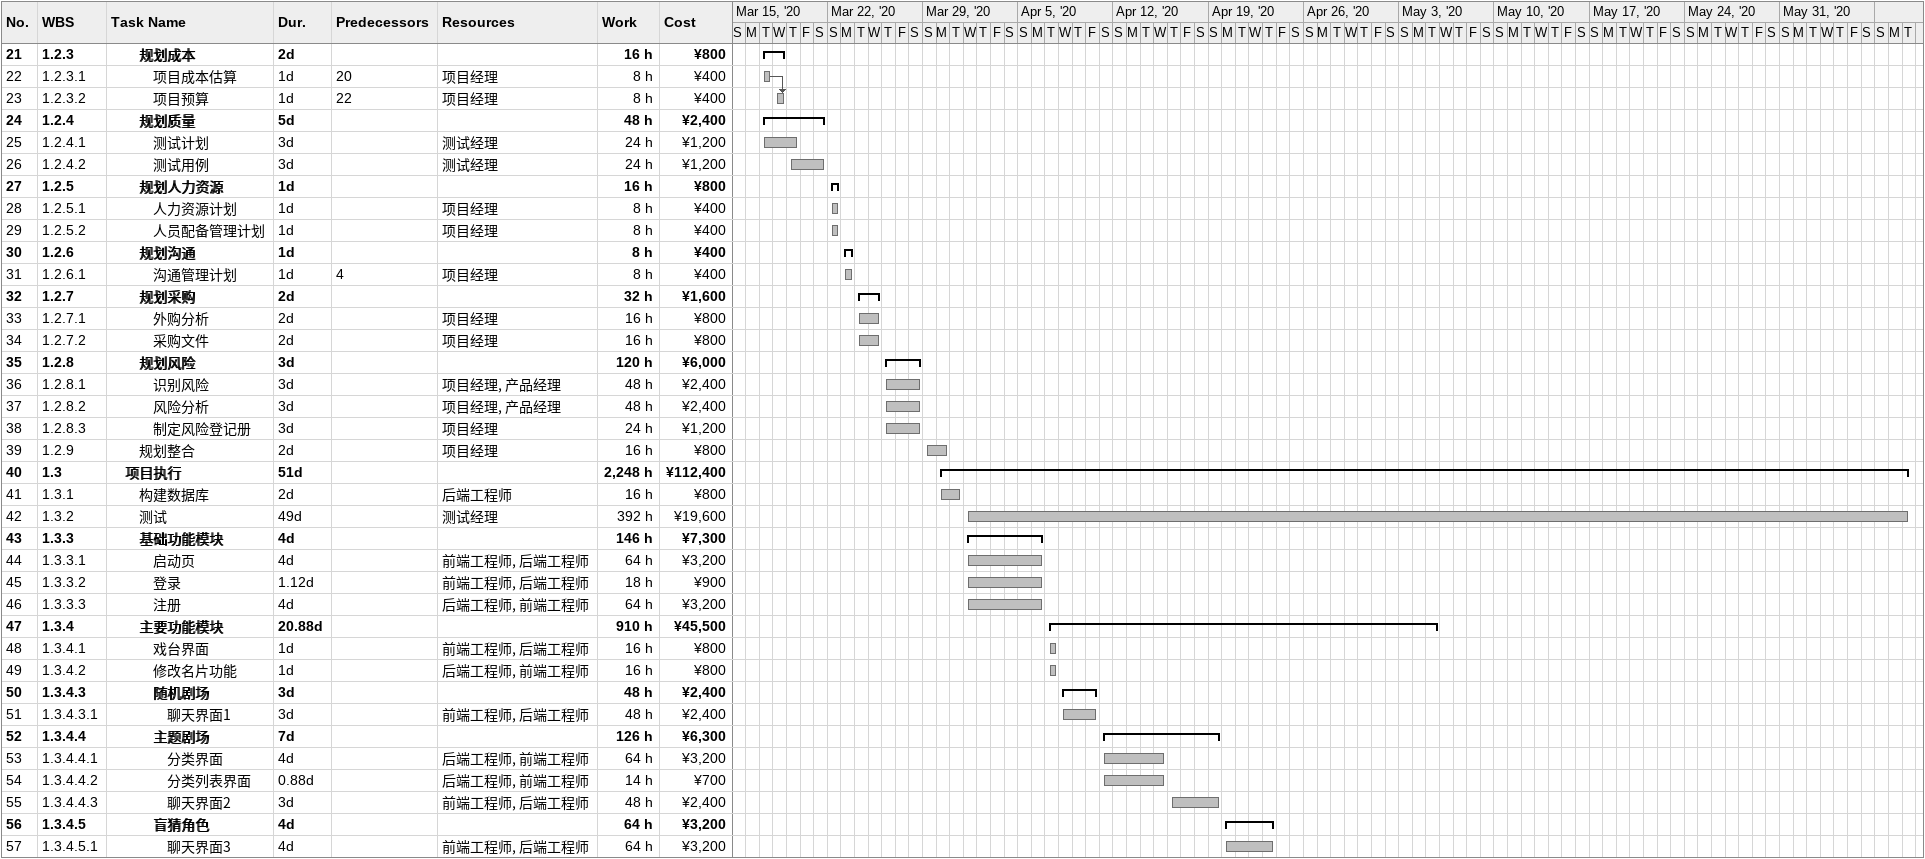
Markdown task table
| ID | WBS | Task | Duration | Start | Finish | Predecessors | Resources | Work (h) | Cost (¥) |
|---|---|---|---|---|---|---|---|---|---|
| 21 | 1.2.3 | **规划成本** | 2d | 2020-03-17 | 2020-03-18 |  |  | 16 | 800 |
| 22 | 1.2.3.1 | 项目成本估算 | 1d | 2020-03-17 | 2020-03-17 | 20 | 项目经理 | 8 | 400 |
| 23 | 1.2.3.2 | 项目预算 | 1d | 2020-03-18 | 2020-03-18 | 22 | 项目经理 | 8 | 400 |
| 24 | 1.2.4 | **规划质量** | 5d | 2020-03-17 | 2020-03-21 |  |  | 48 | 2400 |
| 25 | 1.2.4.1 | 测试计划 | 3d | 2020-03-17 | 2020-03-19 |  | 测试经理 | 24 | 1200 |
| 26 | 1.2.4.2 | 测试用例 | 3d | 2020-03-19 | 2020-03-21 |  | 测试经理 | 24 | 1200 |
| 27 | 1.2.5 | **规划人力资源** | 1d | 2020-03-22 | 2020-03-22 |  |  | 16 | 800 |
| 28 | 1.2.5.1 | 人力资源计划 | 1d | 2020-03-22 | 2020-03-22 |  | 项目经理 | 8 | 400 |
| 29 | 1.2.5.2 | 人员配备管理计划 | 1d | 2020-03-22 | 2020-03-22 |  | 项目经理 | 8 | 400 |
| 30 | 1.2.6 | **规划沟通** | 1d | 2020-03-23 | 2020-03-23 |  |  | 8 | 400 |
| 31 | 1.2.6.1 | 沟通管理计划 | 1d | 2020-03-23 | 2020-03-23 | 4 | 项目经理 | 8 | 400 |
| 32 | 1.2.7 | **规划采购** | 2d | 2020-03-24 | 2020-03-25 |  |  | 32 | 1600 |
| 33 | 1.2.7.1 | 外购分析 | 2d | 2020-03-24 | 2020-03-25 |  | 项目经理 | 16 | 800 |
| 34 | 1.2.7.2 | 采购文件 | 2d | 2020-03-24 | 2020-03-25 |  | 项目经理 | 16 | 800 |
| 35 | 1.2.8 | **规划风险** | 3d | 2020-03-26 | 2020-03-28 |  |  | 120 | 6000 |
| 36 | 1.2.8.1 | 识别风险 | 3d | 2020-03-26 | 2020-03-28 |  | 项目经理, 产品经理 | 48 | 2400 |
| 37 | 1.2.8.2 | 风险分析 | 3d | 2020-03-26 | 2020-03-28 |  | 项目经理, 产品经理 | 48 | 2400 |
| 38 | 1.2.8.3 | 制定风险登记册 | 3d | 2020-03-26 | 2020-03-28 |  | 项目经理 | 24 | 1200 |
| 39 | 1.2.9 | 规划整合 | 2d | 2020-03-29 | 2020-03-30 |  | 项目经理 | 16 | 800 |
| 40 | 1.3 | **项目执行** | 51d | 2020-03-30 | 2020-06-09 |  |  | 2248 | 112400 |
| 41 | 1.3.1 | 构建数据库 | 2d | 2020-03-30 | 2020-03-31 |  | 后端工程师 | 16 | 800 |
| 42 | 1.3.2 | 测试 | 49d | 2020-04-01 | 2020-06-09 |  | 测试经理 | 392 | 19600 |
| 43 | 1.3.3 | **基础功能模块** | 4d | 2020-04-01 | 2020-04-06 |  |  | 146 | 7300 |
| 44 | 1.3.3.1 | 启动页 | 4d | 2020-04-01 | 2020-04-06 |  | 前端工程师, 后端工程师 | 64 | 3200 |
| 45 | 1.3.3.2 | 登录 | 1.12d | 2020-04-01 | 2020-04-06 |  | 前端工程师, 后端工程师 | 18 | 900 |
| 46 | 1.3.3.3 | 注册 | 4d | 2020-04-01 | 2020-04-06 |  | 后端工程师, 前端工程师 | 64 | 3200 |
| 47 | 1.3.4 | **主要功能模块** | 20.88d | 2020-04-07 | 2020-05-05 |  |  | 910 | 45500 |
| 48 | 1.3.4.1 | 戏台界面 | 1d | 2020-04-07 | 2020-04-07 |  | 前端工程师, 后端工程师 | 16 | 800 |
| 49 | 1.3.4.2 | 修改名片功能 | 1d | 2020-04-07 | 2020-04-07 |  | 后端工程师, 前端工程师 | 16 | 800 |
| 50 | 1.3.4.3 | **随机剧场** | 3d | 2020-04-08 | 2020-04-10 |  |  | 48 | 2400 |
| 51 | 1.3.4.3.1 | 聊天界面1 | 3d | 2020-04-08 | 2020-04-10 |  | 前端工程师, 后端工程师 | 48 | 2400 |
| 52 | 1.3.4.4 | **主题剧场** | 7d | 2020-04-11 | 2020-04-19 |  |  | 126 | 6300 |
| 53 | 1.3.4.4.1 | 分类界面 | 4d | 2020-04-11 | 2020-04-15 |  | 后端工程师, 前端工程师 | 64 | 3200 |
| 54 | 1.3.4.4.2 | 分类列表界面 | 0.88d | 2020-04-11 | 2020-04-15 |  | 后端工程师, 前端工程师 | 14 | 700 |
| 55 | 1.3.4.4.3 | 聊天界面2 | 3d | 2020-04-16 | 2020-04-19 |  | 前端工程师, 后端工程师 | 48 | 2400 |
| 56 | 1.3.4.5 | **盲猜角色** | 4d | 2020-04-20 | 2020-04-23 |  |  | 64 | 3200 |
| 57 | 1.3.4.5.1 | 聊天界面3 | 4d | 2020-04-20 | 2020-04-23 |  | 前端工程师, 后端工程师 | 64 | 3200 |
